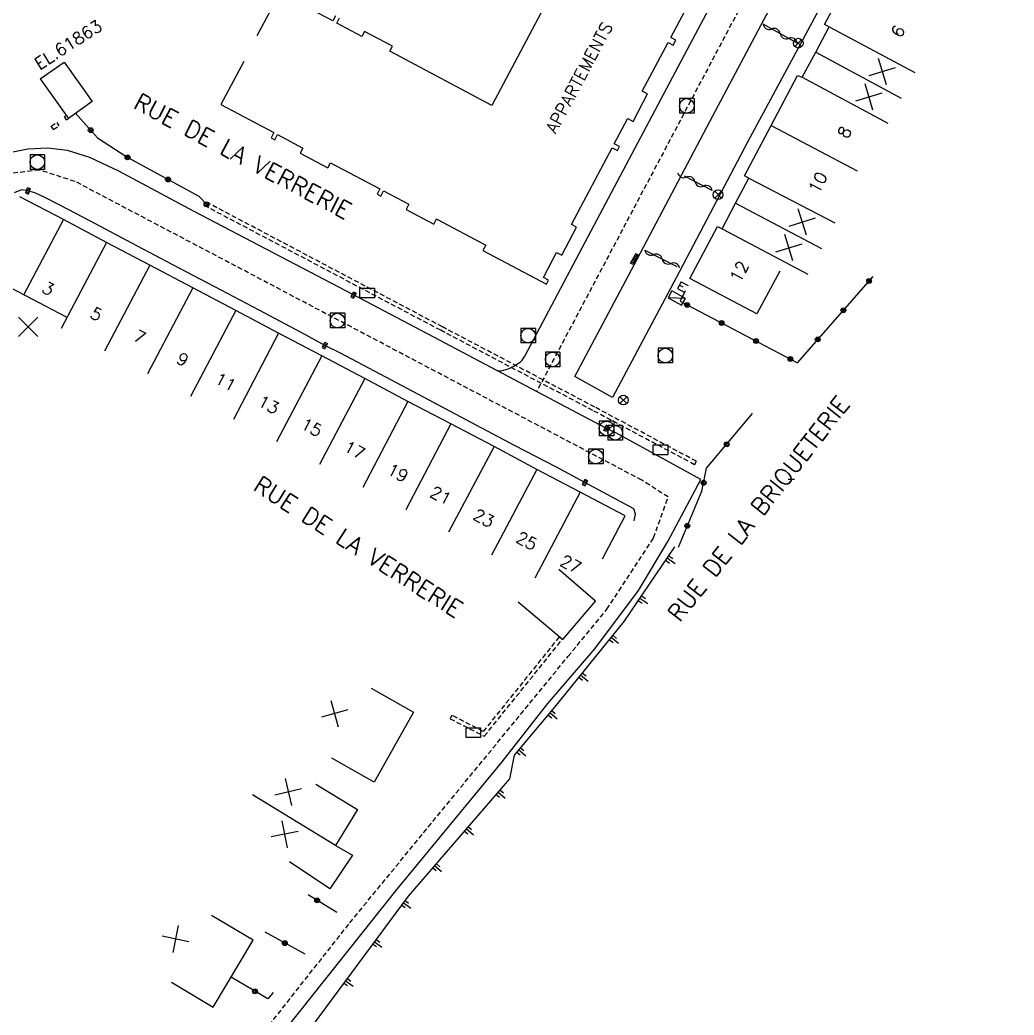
# Model space of a CAD drawing. Header units: millimetres. Extents: x 133000 to 134000, y 143000 to 144000.
# Drawn here: x 133305 to 133407.3, y 143422.2 to 143524.7 of the extents above; entities that cross this region are included whole.
import ezdxf
from ezdxf.enums import TextEntityAlignment as Align

# ---------------------------------------------------------------- set-up
doc = ezdxf.new("R2010")
doc.units = ezdxf.units.MM
doc.linetypes.add('DASHED', pattern=[0.75, 0.5, -0.25])
doc.layers.get('0').update_dxf_attribs({"linetype": 'CONTINUOUS'})
for name, color, linetype in [('W0001', 6, 'DASHED'), ('W0008', 7, 'CONTINUOUS'), ('W0017', 7, 'CONTINUOUS'), ('W0100', 7, 'CONTINUOUS'), ('W0112', 1, 'DASHED'), ('W0211', 2, 'CONTINUOUS'), ('W0310', 3, 'CONTINUOUS'), ('W0322', 7, 'CONTINUOUS'), ('W0400', 7, 'CONTINUOUS'), ('W0420', 7, 'CONTINUOUS'), ('W0430', 7, 'CONTINUOUS'), ('W0469', 7, 'CONTINUOUS'), ('W0984', 7, 'CONTINUOUS'), ('W0989', 7, 'CONTINUOUS'), ('W0991', 7, 'CONTINUOUS'), ('W1102', 7, 'CONTINUOUS'), ('W1471', 7, 'CONTINUOUS')]:
    doc.layers.add(name, color=color, linetype=linetype)
doc.styles.get("Standard").update_dxf_attribs({"font": 'romans.shx', "width": 0.85})

# ---------------------------------------------------------------- blocks, each defined once
blk = doc.blocks.new('T1471')
at = {"color": 0, "linetype": 'Continuous', "flags": 128}
blk.add_lwpolyline([(-0.75, -0.5), (-0.75, 0.5), (0.75, 0.5), (0.75, -0.5), (-0.75, -0.5)], dxfattribs=at)
blk = doc.blocks.new('T400')
for p, q in [((-0.15, 0.3), (0.15, 0.3)), ((-0.15, -0.25), (-0.15, 0.3)), ((-0.15, 0.15), (0.15, 0.15)), ((-0.15, 0), (0.15, 0)), ((0.15, 0.3), (0.15, -0.25)), ((-0.15, -0.15), (0.15, -0.15)), ((-0.15, -0.25), (-0.15, -0.3)), ((-0.15, -0.3), (0.15, -0.3)), ((0.15, -0.3), (0.15, -0.25))]:
    blk.add_line(p, q)
blk = doc.blocks.new('T420')
for p, q in [((0.75, 0.75), (-0.75, 0.75)), ((-0.75, 0.75), (-0.75, -0.75)), ((0.75, 0.75), (0.75, -0.75)), ((0.75, -0.75), (-0.75, -0.75))]:
    blk.add_line(p, q)
blk.add_ellipse((0, 0), major_axis=(-0.53, 0.53), ratio=1, start_param=3.926991, end_param=10.210176)
blk = doc.blocks.new('t991o')
at = {"color": 0, "linetype": 'Continuous'}
for p, q in [((-1, 1), (1, -1)), ((-1, -1), (1, 1))]:
    blk.add_line(p, q, dxfattribs=at)
blk = doc.blocks.new('t322o')
at = {"color": 0, "linetype": 'Continuous'}
for radius in [0.25, 0.15]:
    blk.add_circle((0, 0), radius, dxfattribs=at)
blk = doc.blocks.new('T469')
at = {"color": 0, "linetype": 'Continuous', "flags": 128}
for points in [[(-0.35, 0.35), (0.35, -0.35)], [(-0.35, -0.35), (0.35, 0.35)]]:
    blk.add_lwpolyline(points, dxfattribs=at)
at = {"color": 0, "linetype": 'Continuous'}
blk.add_circle((0, 0), 0.5, dxfattribs=at)
blk = doc.blocks.new('T430')
at = {"flags": 128}
for points in [[(-0.4, 2.1), (0.4, 2.1)], [(-0.4, 2.1), (-0.4, 1.3)], [(-0.4, 1.7), (0, 1.7)], [(-0.4, 1.3), (0.4, 1.3)], [(0.8, 0.8), (-0.8, 0.8)], [(-0.8, 0.8), (-0.8, 0)], [(0.8, 0.8), (-0.8, 0)], [(-0.8, 0), (0.8, 0)], [(0.8, 0), (0.8, 0.8)]]:
    blk.add_lwpolyline(points, dxfattribs=at)
blk = doc.blocks.new('t310o')
at = {"color": 0, "linetype": 'Continuous'}
for centre, start, end in [((-0.5, 0.38), 216.8699, 323.1304), ((0.5, -0.37), 36.8699, 143.1303)]:
    blk.add_arc(centre, 0.625, start, end, dxfattribs=at)
blk = doc.blocks.new('t211o')
at = {"color": 0, "linetype": 'Continuous'}
for p, q in [((-0.29, 0.5), (-0.29, 0)), ((0, 1), (0, 0)), ((0.29, 0.5), (0.29, 0))]:
    blk.add_line(p, q, dxfattribs=at)

msp = doc.modelspace()

# ---------------------------------------------------------------- linework, layer by layer
at = {"layer": 'W0001', "flags": 128}
msp.add_lwpolyline([(133396.75, 143552.35), (133395.78, 143551.3), (133391.7, 143546.04), (133385.82, 143538.46), (133377.85, 143523.53), (133358.18, 143486.39)], dxfattribs=at)
at = {"layer": 'W0001'}
for points in [[(133370.22, 143471.34), (133371.72, 143475.55), (133369.01, 143477.28), (133310.69, 143508.03), (133307.01, 143509.21), (133303.87, 143508.83), (133300.68, 143505.76), (133297.88, 143500.73), (133295.43, 143496.94)], [(133217.93, 143278.57), (133231.44, 143295.59), (133242.21, 143307.9), (133247.9, 143315.17), (133261.04, 143332), (133281.05, 143357.25), (133291.73, 143370.84), (133303.67, 143385.97), (133316.74, 143403.46), (133338.95, 143431.7), (133361.41, 143459.11), (133365.42, 143463.98), (133370.22, 143471.34)]]:
    msp.add_lwpolyline(points, dxfattribs=at)
at = {"layer": 'W0008', "flags": 128}
msp.add_lwpolyline([(133354.15, 143488.52), (133354.26, 143488.53), (133354.52, 143488.55), (133354.78, 143488.6), (133355.03, 143488.67), (133355.26, 143488.74), (133355.49, 143488.83), (133355.71, 143488.93), (133355.92, 143489.05), (133356.12, 143489.17), (133356.32, 143489.32), (133356.51, 143489.47), (133356.68, 143489.65), (133356.84, 143489.83), (133356.98, 143490.04), (133363.81, 143502.94), (133374, 143522.16), (133381.75, 143536.74)], dxfattribs=at)
at = {"layer": 'W0008'}
for points in [[(133371.68, 143470.96), (133375.09, 143477.33), (133369.83, 143480.23), (133366.33, 143482.15), (133365.36, 143482.61), (133347.61, 143492), (133339.34, 143496.35), (133322.92, 143504.95), (133315.17, 143509.09), (133312.2, 143510.5), (133309.89, 143511.21), (133307.84, 143511.46), (133305.83, 143511.36), (133303.91, 143510.98), (133302.76, 143510.6), (133300.62, 143509.48), (133299.09, 143508.1), (133297.9, 143506.24), (133293.68, 143498.45), (133293.25, 143498.01), (133292.84, 143497.85)], [(133368.24, 143473.09), (133368.36, 143473.78), (133368.18, 143474.33), (133363.16, 143477.03), (133360.22, 143478.61), (133355.91, 143480.85), (133351.46, 143483.2), (133347.12, 143485.51), (133342.65, 143487.89), (133337.98, 143490.35), (133336.38, 143491.15), (133334.46, 143492.22), (133329.64, 143494.78), (133325.07, 143497.18), (133320.75, 143499.46), (133317.11, 143501.37), (133312.2, 143503.98), (133309.18, 143505.56), (133307.48, 143506.42), (133306.52, 143506.85), (133305.83, 143507.07), (133305.16, 143507.16), (133304.4, 143506.86)], [(133219.05, 143277.47), (133229.64, 143290.92), (133238.62, 143301.58), (133242.47, 143305.91), (133244.52, 143308.9), (133253.5, 143320.38), (133261.28, 143330.47), (133270.08, 143341.61), (133288.08, 143364.24), (133303.79, 143383.89), (133326.32, 143413.18), (133343.83, 143435.18), (133354.62, 143448.29), (133359.34, 143454.29), (133364.17, 143459.9), (133368.67, 143465.91), (133371.68, 143470.96)]]:
    msp.add_lwpolyline(points, dxfattribs=at)
at = {"layer": 'W0017', "flags": 128}
msp.add_lwpolyline([(133389.16, 143529.32), (133379.89, 143512.07), (133372.55, 143498.11), (133366.01, 143485.79), (133362.13, 143487.96), (133368.21, 143499.44), (133376.02, 143514.22), (133382.75, 143526.92)], dxfattribs=at)
at = {"layer": 'W0100'}
for q in [(133309.54, 143520.33), (133310, 143514.52)]:
    msp.add_line((133307.1, 143518.59), q, dxfattribs=at)
at = {"layer": 'W0100', "flags": 128}
for points in [[(133383.2, 143498.8), (133380.86, 143494.39), (133373.97, 143498.04), (133376.81, 143503.41), (133377.27, 143503.17), (133378.66, 143505.8), (133380.01, 143508.38), (133379.57, 143508.61), (133382.32, 143513.81), (133385.04, 143518.95), (133385.53, 143518.77), (133386.92, 143521.35), (133388.3, 143523.94), (133387.82, 143524.2), (133390.58, 143529.37), (133393.32, 143534.54), (133393.78, 143534.3), (133395.25, 143537.07), (133396.8, 143539.98), (133394, 143542.17), (133397.71, 143546.94), (133407.33, 143539.56), (133404.28, 143535.59)], [(133360.37, 143528.7), (133353.57, 143515.87), (133343.07, 143521.44), (133343.34, 143521.97), (133340.46, 143523.49), (133340.19, 143522.97), (133337.61, 143524.34), (133337.89, 143524.87)], [(133328.03, 143520.37), (133325.68, 143515.96), (133331.14, 143513.06), (133330.86, 143512.52), (133331.24, 143512.32), (133331.52, 143512.86), (133334.13, 143511.47), (133333.85, 143510.93), (133336.69, 143509.42), (133336.97, 143509.96), (133342.04, 143507.27), (133341.76, 143506.73), (133342.14, 143506.53), (133342.42, 143507.07), (133345.03, 143505.68), (133344.75, 143505.15), (133347.59, 143503.64), (133347.87, 143504.17), (133347.97, 143504.12), (133352.94, 143501.48), (133352.66, 143500.94), (133359.19, 143497.46), (133359.4, 143497.86), (133358.88, 143498.14), (133358.95, 143498.28), (133360.24, 143500.72), (133360.78, 143500.44), (133362.3, 143503.33), (133361.78, 143503.61), (133363.05, 143506), (133365.97, 143511.51), (133366.5, 143511.23), (133366.71, 143511.62), (133366.18, 143511.91), (133367.55, 143514.48), (133367.56, 143514.5), (133368.13, 143514.2), (133369.6, 143517.07), (133369.06, 143517.34), (133371.71, 143522.34), (133372.25, 143522.06), (133372.52, 143522.59), (133371.99, 143522.87), (133374.31, 143527.23)], [(133337.48, 143525.09), (133337.2, 143524.56), (133331.74, 143527.46), (133329.39, 143523.04)]]:
    msp.add_lwpolyline(points, dxfattribs=at)
at = {"layer": 'W0100'}
for points in [[(133309.54, 143520.33), (133312.44, 143516.26), (133310, 143514.52)], [(133364.96, 143469.17), (133367.29, 143473.6), (133362.65, 143476.04), (133358.22, 143478.39), (133353.81, 143480.74), (133349.36, 143483.07), (133344.94, 143485.39), (133340.5, 143487.74), (133336.08, 143490.08), (133331.63, 143492.4), (133327.23, 143494.74), (133322.79, 143497.08), (133318.36, 143499.4), (133313.92, 143501.75), (133309.5, 143504.1), (133304.98, 143506.45)], [(133360.48, 143468.12), (133364.26, 143464.84), (133360.83, 143460.89), (133356.28, 143464.72)], [(133341.17, 143455.86), (133345.52, 143453.4), (133341.46, 143446.2), (133337.11, 143448.65)], [(133335.46, 143445.98), (133339.73, 143443.37), (133337.47, 143439.67), (133339.22, 143438.67), (133336.89, 143435.19), (133332.74, 143437.97)], [(133320.61, 143425.58), (133324.9, 143423.02), (133329, 143429.92), (133324.71, 143432.47)]]:
    msp.add_lwpolyline(points, dxfattribs=at)
at = {"layer": 'W0112'}
for p, q in [((133352.8, 143450.91), (133360.82, 143460.88)), ((133349.28, 143452.72), (133352.8, 143450.91))]:
    msp.add_line(p, q, dxfattribs=at)
for points in [[(133309.81, 143514.39), (133309.58, 143514.72), (133309.77, 143514.85), (133310, 143514.52), (133310, 143514.52), (133310, 143514.52), (133310, 143514.52), (133310, 143514.52), (133310, 143514.52), (133310, 143514.52), (133310, 143514.52), (133310, 143514.52), (133310, 143514.52), (133310, 143514.52), (133310, 143514.52), (133310, 143514.52), (133310, 143514.52), (133310, 143514.52), (133310, 143514.52), (133310, 143514.52), (133310, 143514.52), (133310, 143514.52), (133310, 143514.52), (133310, 143514.52), (133310, 143514.52), (133310, 143514.52), (133310, 143514.52), (133310, 143514.52), (133310, 143514.52), (133310, 143514.52), (133310, 143514.52), (133310, 143514.52), (133310, 143514.52), (133310, 143514.52), (133310, 143514.52), (133310, 143514.52), (133310, 143514.52), (133310, 143514.52), (133310, 143514.52), (133310, 143514.52), (133310, 143514.52), (133310, 143514.52), (133310, 143514.52), (133310, 143514.52), (133310, 143514.52), (133310, 143514.52), (133310, 143514.52), (133310, 143514.52), (133310, 143514.52), (133310, 143514.52), (133310, 143514.52), (133310, 143514.52), (133310, 143514.52), (133310, 143514.52), (133310, 143514.52), (133310, 143514.52), (133310, 143514.52), (133310, 143514.52), (133310, 143514.52), (133310, 143514.52), (133310, 143514.52), (133310, 143514.52), (133310, 143514.52), (133310, 143514.52), (133310, 143514.52), (133310, 143514.52), (133310, 143514.52), (133310, 143514.52), (133310, 143514.52), (133310, 143514.52), (133310, 143514.52), (133310, 143514.52), (133310, 143514.52), (133310, 143514.52), (133310, 143514.52), (133310, 143514.52), (133310, 143514.52), (133310, 143514.52), (133310, 143514.52), (133310, 143514.52), (133310, 143514.52), (133310, 143514.52), (133310, 143514.52), (133310, 143514.52), (133310, 143514.52), (133310, 143514.52), (133310, 143514.52), (133310, 143514.52), (133310, 143514.52), (133310, 143514.52), (133310, 143514.52), (133310, 143514.52), (133310, 143514.52), (133310, 143514.52), (133310, 143514.52), (133310, 143514.52), (133310, 143514.52), (133310, 143514.52), (133310, 143514.52), (133310, 143514.52), (133310, 143514.52), (133310, 143514.52), (133310, 143514.52), (133310, 143514.52), (133310, 143514.52), (133310, 143514.52), (133310, 143514.52), (133310, 143514.52), (133310, 143514.52), (133310, 143514.52), (133310, 143514.52), (133310, 143514.52), (133310, 143514.52), (133310, 143514.52), (133310, 143514.52), (133310, 143514.52), (133310, 143514.52), (133310, 143514.52), (133310, 143514.52), (133310, 143514.52)], [(133309.81, 143514.39), (133310, 143514.52), (133310, 143514.52), (133310, 143514.52), (133310, 143514.52), (133310, 143514.52), (133310, 143514.52), (133310, 143514.52), (133310, 143514.52), (133310, 143514.52), (133310, 143514.52), (133310, 143514.52), (133310, 143514.52), (133310, 143514.52), (133310, 143514.52), (133310, 143514.52), (133310, 143514.52), (133310, 143514.52), (133310, 143514.52), (133310, 143514.52), (133310, 143514.52), (133310, 143514.52), (133310, 143514.52), (133310, 143514.52), (133310, 143514.52), (133310, 143514.52), (133310, 143514.52), (133310, 143514.52), (133310, 143514.52), (133310, 143514.52), (133310, 143514.52), (133310, 143514.52), (133310, 143514.52), (133310, 143514.52), (133310, 143514.52), (133310, 143514.52), (133310, 143514.52), (133310, 143514.52), (133310, 143514.52), (133310, 143514.52), (133310, 143514.52), (133310, 143514.52), (133310, 143514.52), (133310, 143514.52), (133310, 143514.52), (133310, 143514.52), (133310, 143514.52), (133310, 143514.52), (133310, 143514.52), (133310, 143514.52), (133310, 143514.52), (133310, 143514.52), (133310, 143514.52), (133310, 143514.52), (133310, 143514.52), (133310, 143514.52), (133310, 143514.52), (133310, 143514.52), (133310, 143514.52), (133310, 143514.52), (133310, 143514.52), (133310, 143514.52), (133310, 143514.52), (133310, 143514.52), (133310, 143514.52), (133310, 143514.52), (133310, 143514.52), (133310, 143514.52), (133310, 143514.52), (133310, 143514.52), (133310, 143514.52), (133310, 143514.52), (133310, 143514.52), (133310, 143514.52), (133310, 143514.52), (133310, 143514.52), (133310, 143514.52), (133310, 143514.52), (133310, 143514.52), (133310, 143514.52), (133310, 143514.52), (133310, 143514.52), (133310, 143514.52), (133310, 143514.52), (133310, 143514.52), (133310, 143514.52), (133310, 143514.52), (133310, 143514.52), (133310, 143514.52), (133310, 143514.52), (133310, 143514.52), (133310, 143514.52), (133310, 143514.52), (133310, 143514.52), (133310, 143514.52), (133310, 143514.52), (133310, 143514.52), (133310, 143514.52), (133310, 143514.52), (133310, 143514.52), (133310, 143514.52), (133310, 143514.52), (133310, 143514.52), (133310, 143514.52), (133310, 143514.52), (133310, 143514.52), (133310, 143514.52), (133310, 143514.52), (133310, 143514.52), (133310, 143514.52), (133310, 143514.52), (133310, 143514.52), (133310, 143514.52), (133310, 143514.52), (133310, 143514.52), (133310, 143514.52), (133310, 143514.52), (133310, 143514.52), (133310, 143514.52), (133310, 143514.52)], [(133308.44, 143513.39), (133308.22, 143513.72), (133308.8, 143514.1), (133309.02, 143513.77), (133309.02, 143513.77), (133309.02, 143513.77), (133309.02, 143513.77), (133309.02, 143513.77), (133309.02, 143513.77), (133309.02, 143513.77), (133309.02, 143513.77), (133309.02, 143513.77), (133309.02, 143513.77), (133309.02, 143513.77), (133309.02, 143513.77), (133309.02, 143513.77), (133309.02, 143513.77), (133309.02, 143513.77), (133309.02, 143513.77), (133309.02, 143513.77), (133309.02, 143513.77), (133309.02, 143513.77), (133309.02, 143513.77), (133309.02, 143513.77), (133309.02, 143513.77), (133309.02, 143513.77), (133309.02, 143513.77), (133309.02, 143513.77), (133309.02, 143513.77), (133309.02, 143513.77), (133309.02, 143513.77), (133309.02, 143513.77), (133309.02, 143513.77), (133309.02, 143513.77), (133309.02, 143513.77), (133309.02, 143513.77), (133309.02, 143513.77), (133309.02, 143513.77), (133309.02, 143513.77), (133309.02, 143513.77), (133309.02, 143513.77), (133309.02, 143513.77), (133309.02, 143513.77), (133309.02, 143513.77), (133309.02, 143513.77), (133309.02, 143513.77), (133309.02, 143513.77), (133309.02, 143513.77), (133309.02, 143513.77), (133309.02, 143513.77), (133309.02, 143513.77), (133309.02, 143513.77), (133309.02, 143513.77), (133309.02, 143513.77), (133309.02, 143513.77), (133309.02, 143513.77), (133309.02, 143513.77), (133309.02, 143513.77), (133309.02, 143513.77), (133309.02, 143513.77), (133309.02, 143513.77), (133309.02, 143513.77), (133309.02, 143513.77), (133309.02, 143513.77), (133309.02, 143513.77), (133309.02, 143513.77), (133309.02, 143513.77), (133309.02, 143513.77), (133309.02, 143513.77), (133309.02, 143513.77), (133309.02, 143513.77), (133309.02, 143513.77), (133309.02, 143513.77), (133309.02, 143513.77), (133309.02, 143513.77), (133309.02, 143513.77), (133309.02, 143513.77), (133309.02, 143513.77), (133309.02, 143513.77), (133309.02, 143513.77), (133309.02, 143513.77), (133309.02, 143513.77), (133309.02, 143513.77), (133309.02, 143513.77), (133309.02, 143513.77), (133309.02, 143513.77), (133309.02, 143513.77), (133309.02, 143513.77), (133309.02, 143513.77), (133309.02, 143513.77), (133309.02, 143513.77), (133309.02, 143513.77), (133309.02, 143513.77), (133309.02, 143513.77), (133309.02, 143513.77), (133309.02, 143513.77), (133309.02, 143513.77), (133309.02, 143513.77), (133309.02, 143513.77), (133309.02, 143513.77), (133309.02, 143513.77), (133309.02, 143513.77), (133309.02, 143513.77), (133309.02, 143513.77), (133309.02, 143513.77), (133309.02, 143513.77), (133309.02, 143513.77), (133309.02, 143513.77), (133309.02, 143513.77), (133309.02, 143513.77), (133309.02, 143513.77), (133309.02, 143513.77), (133309.02, 143513.77), (133309.02, 143513.77), (133309.02, 143513.77), (133309.02, 143513.77), (133309.02, 143513.77), (133309.02, 143513.77), (133309.02, 143513.77), (133309.02, 143513.77)], [(133308.44, 143513.39), (133309.02, 143513.77), (133309.02, 143513.77), (133309.02, 143513.77), (133309.02, 143513.77), (133309.02, 143513.77), (133309.02, 143513.77), (133309.02, 143513.77), (133309.02, 143513.77), (133309.02, 143513.77), (133309.02, 143513.77), (133309.02, 143513.77), (133309.02, 143513.77), (133309.02, 143513.77), (133309.02, 143513.77), (133309.02, 143513.77), (133309.02, 143513.77), (133309.02, 143513.77), (133309.02, 143513.77), (133309.02, 143513.77), (133309.02, 143513.77), (133309.02, 143513.77), (133309.02, 143513.77), (133309.02, 143513.77), (133309.02, 143513.77), (133309.02, 143513.77), (133309.02, 143513.77), (133309.02, 143513.77), (133309.02, 143513.77), (133309.02, 143513.77), (133309.02, 143513.77), (133309.02, 143513.77), (133309.02, 143513.77), (133309.02, 143513.77), (133309.02, 143513.77), (133309.02, 143513.77), (133309.02, 143513.77), (133309.02, 143513.77), (133309.02, 143513.77), (133309.02, 143513.77), (133309.02, 143513.77), (133309.02, 143513.77), (133309.02, 143513.77), (133309.02, 143513.77), (133309.02, 143513.77), (133309.02, 143513.77), (133309.02, 143513.77), (133309.02, 143513.77), (133309.02, 143513.77), (133309.02, 143513.77), (133309.02, 143513.77), (133309.02, 143513.77), (133309.02, 143513.77), (133309.02, 143513.77), (133309.02, 143513.77), (133309.02, 143513.77), (133309.02, 143513.77), (133309.02, 143513.77), (133309.02, 143513.77), (133309.02, 143513.77), (133309.02, 143513.77), (133309.02, 143513.77), (133309.02, 143513.77), (133309.02, 143513.77), (133309.02, 143513.77), (133309.02, 143513.77), (133309.02, 143513.77), (133309.02, 143513.77), (133309.02, 143513.77), (133309.02, 143513.77), (133309.02, 143513.77), (133309.02, 143513.77), (133309.02, 143513.77), (133309.02, 143513.77), (133309.02, 143513.77), (133309.02, 143513.77), (133309.02, 143513.77), (133309.02, 143513.77), (133309.02, 143513.77), (133309.02, 143513.77), (133309.02, 143513.77), (133309.02, 143513.77), (133309.02, 143513.77), (133309.02, 143513.77), (133309.02, 143513.77), (133309.02, 143513.77), (133309.02, 143513.77), (133309.02, 143513.77), (133309.02, 143513.77), (133309.02, 143513.77), (133309.02, 143513.77), (133309.02, 143513.77), (133309.02, 143513.77), (133309.02, 143513.77), (133309.02, 143513.77), (133309.02, 143513.77), (133309.02, 143513.77), (133309.02, 143513.77), (133309.02, 143513.77), (133309.02, 143513.77), (133309.02, 143513.77), (133309.02, 143513.77), (133309.02, 143513.77), (133309.02, 143513.77), (133309.02, 143513.77), (133309.02, 143513.77), (133309.02, 143513.77), (133309.02, 143513.77), (133309.02, 143513.77), (133309.02, 143513.77), (133309.02, 143513.77), (133309.02, 143513.77), (133309.02, 143513.77), (133309.02, 143513.77), (133309.02, 143513.77), (133309.02, 143513.77), (133309.02, 143513.77), (133309.02, 143513.77), (133309.02, 143513.77), (133309.02, 143513.77)], [(133374.45, 143478.87), (133374.63, 143479.22), (133364.17, 143484.8), (133348.49, 143493.06), (133324.39, 143505.8), (133324.2, 143505.44), (133324.2, 143505.44), (133324.2, 143505.44), (133324.2, 143505.44), (133324.2, 143505.44), (133324.2, 143505.44), (133324.2, 143505.44), (133324.2, 143505.44), (133324.2, 143505.44), (133324.2, 143505.44), (133324.2, 143505.44), (133324.2, 143505.44), (133324.2, 143505.44), (133324.2, 143505.44), (133324.2, 143505.44), (133324.2, 143505.44), (133324.2, 143505.44), (133324.2, 143505.44), (133324.2, 143505.44), (133324.2, 143505.44), (133324.2, 143505.44), (133324.2, 143505.44), (133324.2, 143505.44), (133324.2, 143505.44), (133324.2, 143505.44), (133324.2, 143505.44), (133324.2, 143505.44), (133324.2, 143505.44), (133324.2, 143505.44), (133324.2, 143505.44), (133324.2, 143505.44), (133324.2, 143505.44), (133324.2, 143505.44), (133324.2, 143505.44), (133324.2, 143505.44), (133324.2, 143505.44), (133324.2, 143505.44), (133324.2, 143505.44), (133324.2, 143505.44), (133324.2, 143505.44), (133324.2, 143505.44), (133324.2, 143505.44), (133324.2, 143505.44), (133324.2, 143505.44), (133324.2, 143505.44), (133324.2, 143505.44), (133324.2, 143505.44), (133324.2, 143505.44), (133324.2, 143505.44), (133324.2, 143505.44), (133324.2, 143505.44), (133324.2, 143505.44), (133324.2, 143505.44), (133324.2, 143505.44), (133324.2, 143505.44), (133324.2, 143505.44), (133324.2, 143505.44), (133324.2, 143505.44), (133324.2, 143505.44), (133324.2, 143505.44), (133324.2, 143505.44), (133324.2, 143505.44), (133324.2, 143505.44), (133324.2, 143505.44), (133324.2, 143505.44), (133324.2, 143505.44), (133324.2, 143505.44), (133324.2, 143505.44), (133324.2, 143505.44), (133324.2, 143505.44), (133324.2, 143505.44), (133324.2, 143505.44), (133324.2, 143505.44), (133324.2, 143505.44), (133324.2, 143505.44), (133324.2, 143505.44), (133324.2, 143505.44), (133324.2, 143505.44), (133324.2, 143505.44), (133324.2, 143505.44), (133324.2, 143505.44), (133324.2, 143505.44), (133324.2, 143505.44), (133324.2, 143505.44), (133324.2, 143505.44), (133324.2, 143505.44), (133324.2, 143505.44), (133324.2, 143505.44), (133324.2, 143505.44), (133324.2, 143505.44), (133324.2, 143505.44), (133324.2, 143505.44), (133324.2, 143505.44), (133324.2, 143505.44), (133324.2, 143505.44), (133324.2, 143505.44), (133324.2, 143505.44), (133324.2, 143505.44), (133324.2, 143505.44), (133324.2, 143505.44), (133324.2, 143505.44), (133324.2, 143505.44), (133324.2, 143505.44), (133324.2, 143505.44), (133324.2, 143505.44), (133324.2, 143505.44), (133324.2, 143505.44), (133324.2, 143505.44), (133324.2, 143505.44), (133324.2, 143505.44), (133324.2, 143505.44), (133324.2, 143505.44), (133324.2, 143505.44), (133324.2, 143505.44), (133324.2, 143505.44)], [(133374.45, 143478.87), (133363.98, 143484.45), (133348.31, 143492.71), (133324.2, 143505.44), (133324.2, 143505.44), (133324.2, 143505.44), (133324.2, 143505.44), (133324.2, 143505.44), (133324.2, 143505.44), (133324.2, 143505.44), (133324.2, 143505.44), (133324.2, 143505.44), (133324.2, 143505.44), (133324.2, 143505.44), (133324.2, 143505.44), (133324.2, 143505.44), (133324.2, 143505.44), (133324.2, 143505.44), (133324.2, 143505.44), (133324.2, 143505.44), (133324.2, 143505.44), (133324.2, 143505.44), (133324.2, 143505.44), (133324.2, 143505.44), (133324.2, 143505.44), (133324.2, 143505.44), (133324.2, 143505.44), (133324.2, 143505.44), (133324.2, 143505.44), (133324.2, 143505.44), (133324.2, 143505.44), (133324.2, 143505.44), (133324.2, 143505.44), (133324.2, 143505.44), (133324.2, 143505.44), (133324.2, 143505.44), (133324.2, 143505.44), (133324.2, 143505.44), (133324.2, 143505.44), (133324.2, 143505.44), (133324.2, 143505.44), (133324.2, 143505.44), (133324.2, 143505.44), (133324.2, 143505.44), (133324.2, 143505.44), (133324.2, 143505.44), (133324.2, 143505.44), (133324.2, 143505.44), (133324.2, 143505.44), (133324.2, 143505.44), (133324.2, 143505.44), (133324.2, 143505.44), (133324.2, 143505.44), (133324.2, 143505.44), (133324.2, 143505.44), (133324.2, 143505.44), (133324.2, 143505.44), (133324.2, 143505.44), (133324.2, 143505.44), (133324.2, 143505.44), (133324.2, 143505.44), (133324.2, 143505.44), (133324.2, 143505.44), (133324.2, 143505.44), (133324.2, 143505.44), (133324.2, 143505.44), (133324.2, 143505.44), (133324.2, 143505.44), (133324.2, 143505.44), (133324.2, 143505.44), (133324.2, 143505.44), (133324.2, 143505.44), (133324.2, 143505.44), (133324.2, 143505.44), (133324.2, 143505.44), (133324.2, 143505.44), (133324.2, 143505.44), (133324.2, 143505.44), (133324.2, 143505.44), (133324.2, 143505.44), (133324.2, 143505.44), (133324.2, 143505.44), (133324.2, 143505.44), (133324.2, 143505.44), (133324.2, 143505.44), (133324.2, 143505.44), (133324.2, 143505.44), (133324.2, 143505.44), (133324.2, 143505.44), (133324.2, 143505.44), (133324.2, 143505.44), (133324.2, 143505.44), (133324.2, 143505.44), (133324.2, 143505.44), (133324.2, 143505.44), (133324.2, 143505.44), (133324.2, 143505.44), (133324.2, 143505.44), (133324.2, 143505.44), (133324.2, 143505.44), (133324.2, 143505.44), (133324.2, 143505.44), (133324.2, 143505.44), (133324.2, 143505.44), (133324.2, 143505.44), (133324.2, 143505.44), (133324.2, 143505.44), (133324.2, 143505.44), (133324.2, 143505.44), (133324.2, 143505.44), (133324.2, 143505.44), (133324.2, 143505.44), (133324.2, 143505.44), (133324.2, 143505.44), (133324.2, 143505.44), (133324.2, 143505.44), (133324.2, 143505.44), (133324.2, 143505.44), (133324.2, 143505.44), (133324.2, 143505.44)], [(133360.82, 143460.88), (133360.51, 143461.14), (133352.69, 143451.41)], [(133352.69, 143451.41), (133349.46, 143453.08), (133349.28, 143452.72)]]:
    msp.add_lwpolyline(points, dxfattribs=at)
at = {"layer": 'W0211'}
msp.add_lwpolyline([(133372.39, 143470.42), (133367.16, 143462.71), (133360.04, 143453.9), (133355.87, 143448.98), (133355.39, 143446.54), (133344.95, 143434.46), (133327.93, 143411.46), (133304.75, 143383.19), (133288.95, 143364.62), (133270.84, 143341), (133262.13, 143330.09), (133253.98, 143319.94), (133242.61, 143304.95), (133238.82, 143297.55), (133233.3, 143291), (133221.48, 143275.7)], dxfattribs=at)
at = {"layer": 'W0310', "flags": 128}
for points in [[(133384.99, 143522.28), (133381.5, 143524.23)], [(133376.26, 143507.1), (133373.39, 143508.58)], [(133369.32, 143500.95), (133372.6, 143499.27)]]:
    msp.add_lwpolyline(points, dxfattribs=at)
at = {"layer": 'W0322'}
for p, q in [((133337.62, 143432.77), (133334.67, 143434.58)), ((133334.35, 143428.46), (133330.24, 143430.73))]:
    msp.add_line(p, q, dxfattribs=at)
for points in [[(133310.7, 143515.09), (133310.7, 143515.09), (133310.7, 143515.09), (133310.7, 143515.09), (133310.7, 143515.09), (133310.7, 143515.09), (133310.7, 143515.09), (133310.7, 143515.09), (133310.7, 143515.09), (133310.7, 143515.09), (133310.7, 143515.09), (133310.7, 143515.09), (133310.7, 143515.09), (133310.7, 143515.09), (133310.7, 143515.09), (133310.7, 143515.09), (133310.7, 143515.09), (133310.7, 143515.09), (133310.7, 143515.09), (133310.7, 143515.09), (133310.7, 143515.09), (133310.7, 143515.09), (133310.7, 143515.09), (133310.7, 143515.09), (133310.7, 143515.09), (133310.7, 143515.09), (133310.7, 143515.09), (133310.7, 143515.09), (133310.7, 143515.09), (133310.7, 143515.09), (133310.7, 143515.09), (133310.7, 143515.09), (133310.7, 143515.09), (133310.7, 143515.09), (133310.7, 143515.09), (133310.7, 143515.09), (133310.7, 143515.09), (133310.7, 143515.09), (133310.7, 143515.09), (133310.7, 143515.09), (133310.7, 143515.09), (133310.7, 143515.09), (133310.7, 143515.09), (133310.7, 143515.09), (133310.7, 143515.09), (133310.7, 143515.09), (133310.7, 143515.09), (133310.7, 143515.09), (133310.7, 143515.09), (133310.7, 143515.09), (133310.7, 143515.09), (133310.7, 143515.09), (133310.7, 143515.09), (133310.7, 143515.09), (133310.7, 143515.09), (133310.7, 143515.09), (133310.7, 143515.09), (133310.7, 143515.09), (133310.7, 143515.09), (133310.7, 143515.09), (133310.7, 143515.09), (133310.7, 143515.09), (133310.7, 143515.09), (133310.7, 143515.09), (133310.7, 143515.09), (133310.7, 143515.09), (133310.7, 143515.09), (133310.7, 143515.09), (133310.7, 143515.09), (133310.7, 143515.09), (133310.7, 143515.09), (133310.7, 143515.09), (133310.7, 143515.09), (133310.7, 143515.09), (133310.7, 143515.09), (133310.7, 143515.09), (133310.7, 143515.09), (133310.7, 143515.09), (133310.7, 143515.09), (133310.7, 143515.09), (133310.7, 143515.09), (133310.7, 143515.09), (133310.7, 143515.09), (133310.7, 143515.09), (133310.7, 143515.09), (133310.7, 143515.09), (133310.7, 143515.09), (133310.7, 143515.09), (133310.7, 143515.09), (133310.7, 143515.09), (133310.7, 143515.09), (133310.7, 143515.09), (133310.7, 143515.09), (133310.7, 143515.09), (133310.7, 143515.09), (133310.7, 143515.09), (133310.7, 143515.09), (133310.7, 143515.09), (133310.7, 143515.09), (133310.7, 143515.09), (133310.7, 143515.09)], [(133310.7, 143515.09), (133310.7, 143515.09), (133310.7, 143515.09), (133310.7, 143515.09), (133310.7, 143515.09), (133310.7, 143515.09), (133310.7, 143515.09), (133310.7, 143515.09), (133310.7, 143515.09), (133310.7, 143515.09), (133310.7, 143515.09), (133310.7, 143515.09), (133310.7, 143515.09), (133310.7, 143515.09), (133310.7, 143515.09), (133310.7, 143515.09), (133313, 143512.52), (133316.12, 143510.49), (133323.41, 143506.51), (133324.31, 143505.58)], [(133372.77, 143470.39), (133375.2, 143476.16), (133375.68, 143478.5), (133380.41, 143484.13), (133380.41, 143484.13), (133380.41, 143484.13), (133380.41, 143484.13), (133380.41, 143484.13), (133380.41, 143484.13), (133380.41, 143484.13), (133380.41, 143484.13), (133380.41, 143484.13), (133380.41, 143484.13), (133380.41, 143484.13), (133380.41, 143484.13), (133380.41, 143484.13), (133380.41, 143484.13), (133380.41, 143484.13), (133380.41, 143484.13), (133380.41, 143484.13), (133380.41, 143484.13), (133380.41, 143484.13), (133380.41, 143484.13), (133380.41, 143484.13), (133380.41, 143484.13), (133380.41, 143484.13), (133380.41, 143484.13), (133380.41, 143484.13), (133380.41, 143484.13), (133380.41, 143484.13), (133380.41, 143484.13), (133380.41, 143484.13), (133380.41, 143484.13), (133380.41, 143484.13), (133380.41, 143484.13), (133380.41, 143484.13), (133380.41, 143484.13), (133380.41, 143484.13), (133380.41, 143484.13), (133380.41, 143484.13), (133380.41, 143484.13), (133380.41, 143484.13), (133380.41, 143484.13), (133380.41, 143484.13), (133380.41, 143484.13), (133380.41, 143484.13), (133380.41, 143484.13), (133380.41, 143484.13), (133380.41, 143484.13), (133380.41, 143484.13), (133380.41, 143484.13), (133380.41, 143484.13), (133380.41, 143484.13), (133380.41, 143484.13), (133380.41, 143484.13), (133380.41, 143484.13), (133380.41, 143484.13), (133380.41, 143484.13), (133380.41, 143484.13), (133380.41, 143484.13), (133380.41, 143484.13), (133380.41, 143484.13), (133380.41, 143484.13), (133380.41, 143484.13), (133380.41, 143484.13), (133380.41, 143484.13), (133380.41, 143484.13), (133380.41, 143484.13), (133380.41, 143484.13), (133380.41, 143484.13), (133380.41, 143484.13), (133380.41, 143484.13), (133380.41, 143484.13), (133380.41, 143484.13), (133380.41, 143484.13), (133380.41, 143484.13), (133380.41, 143484.13), (133380.41, 143484.13), (133380.41, 143484.13), (133380.41, 143484.13), (133380.41, 143484.13), (133380.41, 143484.13), (133380.41, 143484.13), (133380.41, 143484.13), (133380.41, 143484.13), (133380.41, 143484.13), (133380.41, 143484.13), (133380.41, 143484.13), (133380.41, 143484.13), (133380.41, 143484.13), (133380.41, 143484.13), (133380.41, 143484.13), (133380.41, 143484.13), (133380.41, 143484.13), (133380.41, 143484.13), (133380.41, 143484.13), (133380.41, 143484.13), (133380.41, 143484.13), (133380.41, 143484.13), (133380.41, 143484.13), (133380.41, 143484.13)], [(133380.41, 143484.13), (133380.41, 143484.13), (133380.41, 143484.13), (133380.41, 143484.13), (133380.41, 143484.13), (133380.41, 143484.13), (133380.41, 143484.13), (133380.41, 143484.13), (133380.41, 143484.13), (133380.41, 143484.13), (133380.41, 143484.13), (133380.41, 143484.13), (133380.41, 143484.13), (133380.41, 143484.13), (133380.41, 143484.13), (133380.41, 143484.13), (133380.41, 143484.13), (133380.41, 143484.13), (133380.41, 143484.13), (133380.41, 143484.13)], [(133331.05, 143424.52), (133330.51, 143423.88), (133326.74, 143426.09)]]:
    msp.add_lwpolyline(points, dxfattribs=at)
at = {"layer": 'W0322', "flags": 128}
msp.add_lwpolyline([(133373.46, 143496.77), (133372.95, 143495.7), (133385.02, 143489.37), (133392.81, 143498.24)], dxfattribs=at)
at = {"layer": 'W1102'}
for p, q in [((133309.5, 143504.1), (133305.39, 143496.38)), ((133313.92, 143501.75), (133309.25, 143492.9)), ((133318.36, 143499.4), (133313.71, 143490.55)), ((133300.91, 143498.74), (133309.75, 143494.08)), ((133322.79, 143497.08), (133318.13, 143488.23)), ((133327.23, 143494.74), (133322.55, 143485.9)), ((133331.63, 143492.4), (133327, 143483.54)), ((133336.08, 143490.08), (133331.4, 143481.24)), ((133340.5, 143487.74), (133335.83, 143478.9)), ((133344.94, 143485.39), (133340.29, 143476.54)), ((133349.36, 143483.07), (133344.71, 143474.22)), ((133353.81, 143480.74), (133349.11, 143471.91)), ((133358.22, 143478.39), (133353.53, 143469.56)), ((133362.65, 143476.04), (133357.99, 143467.19)), ((133337.47, 143439.67), (133328.93, 143444.89))]:
    msp.add_line(p, q, dxfattribs=at)
at = {"layer": 'W1102', "flags": 128}
for points in [[(133388.3, 143523.94), (133397.12, 143519.24)], [(133386.92, 143521.35), (133395.72, 143516.61)], [(133385.53, 143518.77), (133394.33, 143514.03)], [(133382.32, 143513.81), (133391.16, 143509.13)], [(133380.01, 143508.38), (133388.88, 143503.76)], [(133378.66, 143505.8), (133387.5, 143501.12)], [(133377.27, 143503.17), (133386.11, 143498.49)]]:
    msp.add_lwpolyline(points, dxfattribs=at)

# ---------------------------------------------------------------- block references
at = {"layer": 'W0211'}
for p, rotation in [((133371.62, 143469.23), 235.6406781362017), ((133368.8, 143465.11), 235.6406781362017), ((133365.84, 143461.08), 231.0344732615138), ((133362.7, 143457.19), 231.0344732615138), ((133359.54, 143453.32), 229.7328084171326), ((133356.31, 143449.5), 229.7328084171326), ((133354.19, 143445.15), 229.1590607011149), ((133350.92, 143441.37), 229.1590607011149), ((133347.65, 143437.59), 229.1590607011149), ((133344.43, 143433.77), 233.4930127136507), ((133341.46, 143429.75), 233.4930127136507), ((133338.48, 143425.73), 233.4930127136507)]:
    msp.add_blockref('t211o', p, dxfattribs=dict(at, rotation=rotation))
at = {"layer": 'W0310'}
for p, rotation in [((133382.37, 143523.74), 150.7521248836495), ((133384.12, 143522.77), 150.7521248836495), ((133373.59, 143508.48), 152.7158419660322), ((133375.37, 143507.56), 152.7158419660322), ((133370.21, 143500.49), 332.9418970042915), ((133371.99, 143499.58), 332.9418970042915)]:
    msp.add_blockref('t310o', p, dxfattribs=dict(at, rotation=rotation))
at = {"layer": 'W0322'}
for p, rotation in [((133312.29, 143513.32), 311.7869541384155), ((133316.08, 143510.51), 326.9663119813937), ((133320.25, 143508.23), 331.3349441447482), ((133324.21, 143505.68), 314.3104319295264), ((133392.4, 143497.78), 48.71070328550589), ((133373.67, 143495.32), 332.3440978671131), ((133389.76, 143494.77), 48.71070328550589), ((133377.22, 143493.46), 332.3440978671131), ((133387.12, 143491.77), 48.71070328550589), ((133380.76, 143491.61), 332.3440978671131), ((133384.3, 143489.75), 332.3440978671131), ((133377.75, 143480.97), 49.957932545369), ((133375.38, 143477), 78.44576242693984), ((133373.69, 143472.58), 67.12564342815399), ((133335.6, 143434.01), 148.4619417468624), ((133332.27, 143429.61), 151.0651982141581), ((133329.19, 143424.65), 149.5749428998208)]:
    msp.add_blockref('t322o', p, dxfattribs=dict(at, rotation=rotation))
at = {"layer": 'W0400'}
for p, rotation in [((133305.83, 143507.07), 342.5357871454937), ((133368.12, 143499.82), 152.1399371176835), ((133368.39, 143500.26), 152.1399371138513), ((133339.34, 143496.35), 332.2218630484414), ((133336.38, 143491.15), 333.4368579186002), ((133365.36, 143482.61), 154.5444436338306), ((133363.16, 143477.03), 331.7600689839839)]:
    msp.add_blockref('T400', p, dxfattribs=dict(at, rotation=rotation))
at = {"layer": 'W0420'}
for p in [(133373.64, 143515.81), (133306.79, 143510.02), (133337.68, 143493.71), (133357.31, 143492.16), (133371.43, 143490.11), (133359.83, 143489.71), (133365.38, 143482.6), (133366.27, 143482.16), (133364.27, 143479.71)]:
    msp.add_blockref('T420', p, dxfattribs=at)
at = {"layer": 'W0430', "rotation": 331.2849798763809}
msp.add_blockref('T430', (133372.41, 143495.68), dxfattribs=at)
at = {"layer": 'W0469'}
for p in [(133385.11, 143522.27), (133376.86, 143506.67), (133367.11, 143485.52)]:
    msp.add_blockref('T469', p, dxfattribs=at)
at = {"layer": 'W0991'}
for p, rotation in [((133393.78, 143519.35), 61.93725423208419), ((133392.39, 143516.74), 61.70909994212517), ((133385.54, 143503.85), 62.44380934297788), ((133384.15, 143501.21), 62.10850758602571), ((133337.39, 143453.24), 240.5893356964314), ((133332.62, 143445.17), 238.5893306556684), ((133332.24, 143440.82), 236.2561600852219), ((133321.01, 143430.03), 213.3830552613002)]:
    msp.add_blockref('t991o', p, dxfattribs=dict(at, rotation=rotation))
msp.add_blockref('t991o', (133305.84, 143493.07), dxfattribs=at)
at = {"layer": 'W1471'}
for p in [(133340.74, 143496.54), (133370.93, 143480.4), (133351.67, 143451.29)]:
    msp.add_blockref('T1471', p, dxfattribs=at)

# ---------------------------------------------------------------- texts
at = {"layer": 'W0984'}
for s, rotation, p in [('EL.61863', 32.6546, (133309.97, 143522.13)), ('APPARTEMENTS', 62.0566, (133362.55, 143518.73))]:
    msp.add_text(s, height=1.25, rotation=rotation, dxfattribs=at).set_placement(p, align=Align.MIDDLE)
at = {"layer": 'W0989'}
for s, rotation, p in [('RUE DE LA VERRERIE', 332.1982, (133327.94, 143510.64)), ('RUE DE LA BRIQUETERIE', 51.9875, (133381.09, 143474.29)), ('RUE DE LA VERRERIE', 327.5547, (133339.84, 143470.41))]:
    msp.add_text(s, height=1.75, rotation=rotation, dxfattribs=at).set_placement(p, align=Align.MIDDLE)
at = {"layer": 'W0991'}
for s, rotation, p in [('6', 61.9373, (133395.38, 143523.49)), ('8', 62.084, (133389.87, 143513.1)), ('10', 62.0839, (133387.13, 143507.93)), ('12', 62.1085, (133379.05, 143498.77)), ('3', 331.9755, (133307.91, 143497.01)), ('5', 332.2007, (133312.87, 143494.38)), ('7', 332.2762, (133317.32, 143492.04)), ('9', 332.2441, (133321.75, 143489.71)), ('11', 332.0681, (133326.17, 143487.38)), ('13', 332.3776, (133330.59, 143485.05)), ('15', 332.1051, (133335.02, 143482.72)), ('17', 332.137, (133339.45, 143480.37)), ('19', 332.3395, (133343.89, 143478.03)), ('21', 332.297, (133348.32, 143475.71)), ('23', 331.9945, (133352.74, 143473.38)), ('25', 332.0086, (133357.16, 143471.03)), ('27', 332.2349, (133361.7, 143468.63))]:
    msp.add_text(s, height=1.25, rotation=rotation, dxfattribs=at).set_placement(p, align=Align.MIDDLE)

doc.saveas('drawing.dxf')
